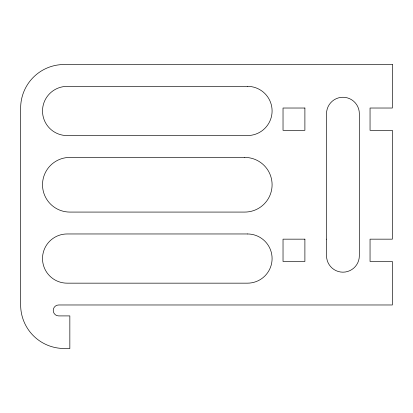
<?xml version="1.0" encoding="UTF-8"?>
<svg xmlns="http://www.w3.org/2000/svg" width="413" height="413" viewBox="0 0 413 413"><rect width="100%" height="100%" fill="white"/><g stroke="black" fill="none" stroke-linecap="round" stroke-linejoin="round"><path stroke-width="0.62" d="M326.6 239.163L326.538 255.781A16.396 16.396 0 0 0 342.935 272.177A16.396 16.396 0 0 0 359.336 255.781L359.336 113.658A16.396 16.396 0 0 0 342.935 97.261A16.396 16.396 0 0 0 326.538 113.658L326.538 239.163M392.35 64.464L64.16 64.516A43.51 43.51 0 0 0 20.65 108.025L20.65 304.975A43.51 43.51 0 0 0 64.16 348.484L69.843 348.536L69.843 315.909L58.692 315.909A5.467 5.467 0 0 1 53.231 310.442A5.467 5.467 0 0 1 58.692 304.975L392.35 304.975L392.35 261.465L370.048 261.465L370.048 239.163L392.35 239.163L392.35 130.327L370.048 130.327L370.048 108.025L392.35 108.025L392.35 64.464M247.495 86.348L67.112 86.379A24.599 24.599 0 0 0 42.513 110.978A24.599 24.599 0 0 0 67.112 135.572L247.495 135.547A24.599 24.599 0 0 0 272.095 110.947A24.599 24.599 0 0 0 247.495 86.348M304.892 108.025L283.029 108.025L283.029 130.327L304.892 130.327L304.892 108.025M244.764 157.415L69.843 157.415A27.33 27.33 0 0 0 42.513 184.745A27.33 27.33 0 0 0 69.843 212.076L244.764 212.076A27.33 27.33 0 0 0 272.095 184.745A27.33 27.33 0 0 0 244.764 157.415M247.495 233.964L67.112 233.964A24.599 24.599 0 0 0 42.513 258.564A24.599 24.599 0 0 0 67.112 283.163L247.495 283.163A24.599 24.599 0 0 0 272.095 258.564A24.599 24.599 0 0 0 247.495 233.964M304.892 239.163L283.029 239.163L283.029 261.465L304.892 261.465L304.892 239.163"/></g></svg>
